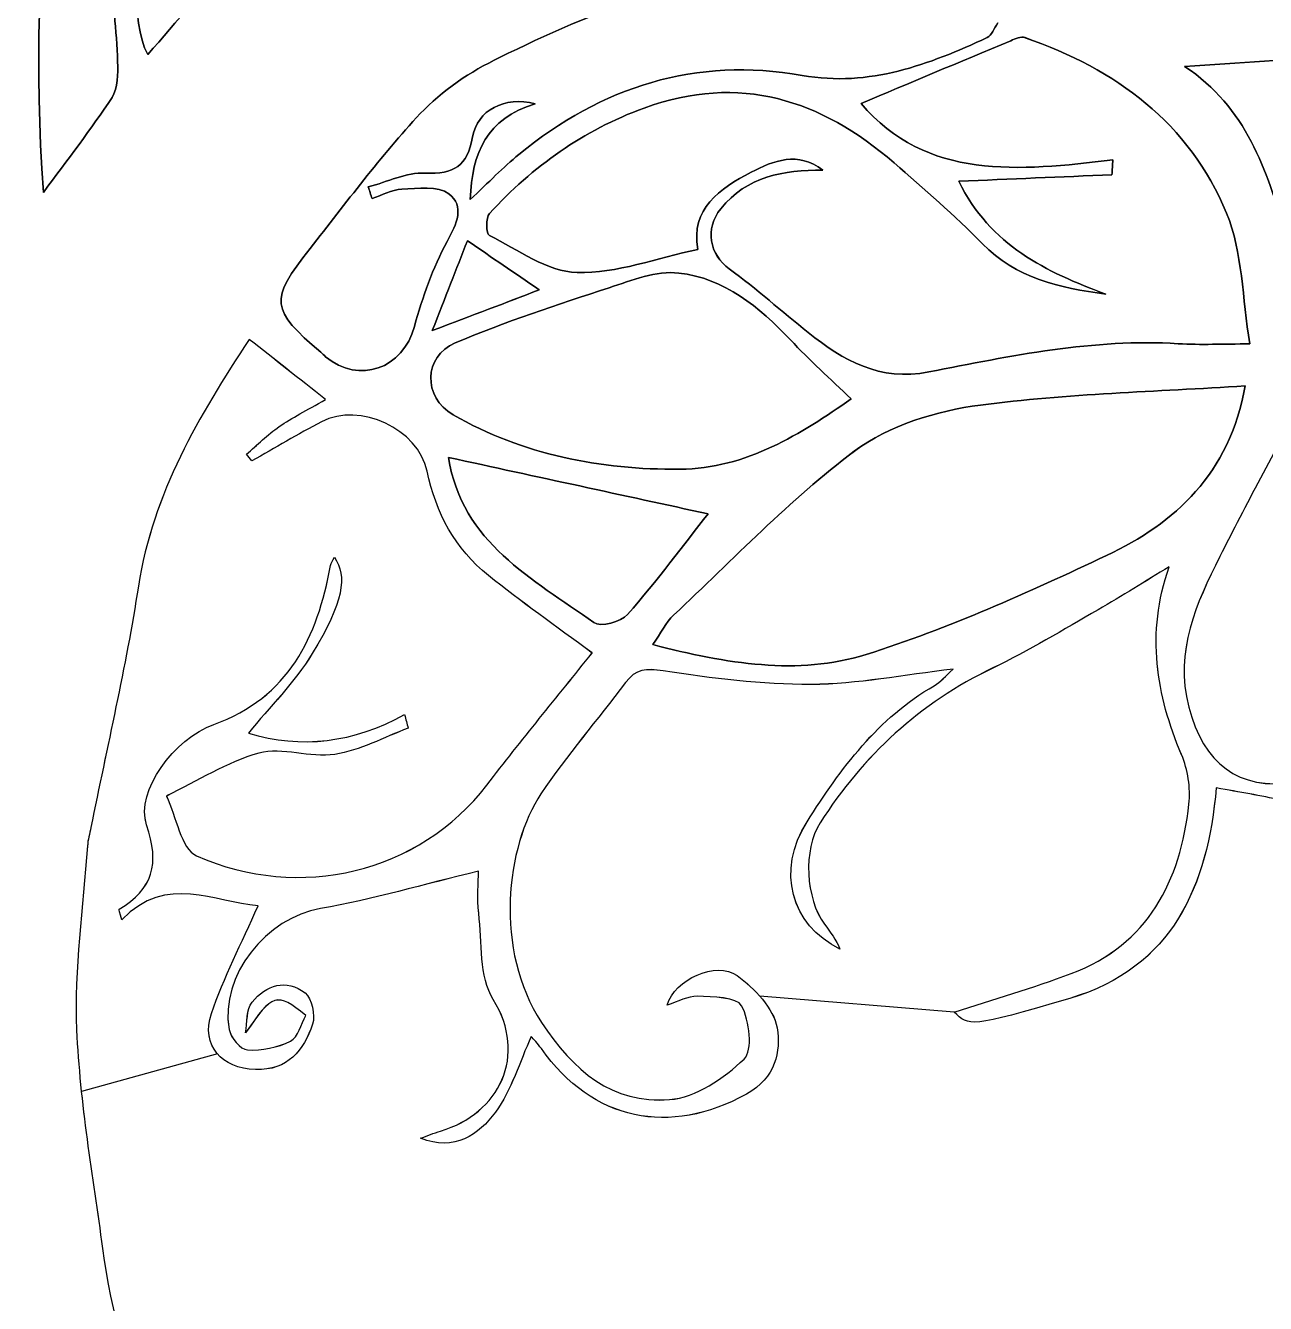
# Model space of a CAD drawing. Extents: x 105 to 524, y 66 to 486.
# Drawn here: x 313.3 to 390.4, y 145.6 to 225.1 of the extents above; entities that cross this region are included whole.
import ezdxf

# ---------------------------------------------------------------- set-up
doc = ezdxf.new("R2010")
doc.units = 0
doc.layers.add('tree', color=7, linetype='CONTINUOUS')

msp = doc.modelspace()

# ---------------------------------------------------------------- linework, layer by layer
at = {"layer": 'tree', "color": 7}
for p, q in [((385.354759, 222.527939), (385.354654, 222.527943)), ((385.354689, 222.527922), (385.354724, 222.527915)), ((314.393217, 214.687513), (314.393217, 214.687513)), ((314.393217, 214.68746), (314.393217, 214.68746)), ((340.932865, 214.247529), (340.932865, 214.247529)), ((340.932918, 214.247529), (340.932918, 214.247529)), ((340.761348, 211.690014), (340.761348, 211.690013)), ((340.761429, 211.690119), (340.761429, 211.690119)), ((380.454182, 208.368279), (380.454182, 208.368272)), ((380.454323, 208.368339), (380.454323, 208.368346)), ((389.123837, 202.6643), (389.123837, 202.6643)), ((389.123943, 202.6643), (389.123943, 202.6643)), ((364.624056, 201.85145), (364.624056, 201.85145)), ((364.624056, 201.851345), (364.624056, 201.851345)), ((339.584347, 198.213461), (339.584347, 198.213461)), ((339.5844, 198.213437), (339.5844, 198.213437)), ((371.022704, 163.725091), (358.934879, 164.724133)), ((325.218111, 161.126004), (316.754221, 158.789123))]:
    msp.add_line(p, q, dxfattribs=at)
for points in [[(524.443995, 275.896663), (524.443995, 160.054933), (430.535721, 66.146656), (314.693991, 66.146652)], [(320.872781, 249.765594), (315.320091, 241.972691), (313.286098, 230.658042), (314.393217, 214.687513)], [(320.872781, 249.765594), (315.320091, 241.972691), (313.286098, 230.658042), (314.393217, 214.687513)], [(314.393217, 214.68746), (313.286098, 230.658254), (315.320091, 241.972638), (320.873049, 249.765541)], [(314.393217, 214.68746), (313.286098, 230.658254), (315.320091, 241.972638), (320.873049, 249.765541)], [(326.850326, 243.040344), (322.182582, 239.646753), (318.643854, 227.625141), (320.885065, 223.262137)], [(326.850326, 243.040344), (322.182582, 239.646753), (318.643854, 227.625141), (320.885065, 223.262137)], [(320.88504, 223.262246), (318.644097, 227.624979), (322.182553, 239.646594), (326.850297, 243.040454)], [(320.88504, 223.262246), (318.644097, 227.624979), (322.182553, 239.646594), (326.850297, 243.040454)], [(326.318368, 229.482364), (324.465156, 227.458115), (322.70167, 225.351372), (320.88504, 223.262246)], [(326.318368, 229.482364), (324.465156, 227.458115), (322.70167, 225.351372), (320.88504, 223.262246)], [(320.885065, 223.262137), (322.701694, 225.35153), (324.464916, 227.458277), (326.318393, 229.482527)], [(320.885065, 223.262137), (322.701694, 225.35153), (324.464916, 227.458277), (326.318393, 229.482527)], [(319.011826, 222.823758), (318.961357, 224.759368), (318.638248, 226.700052), (318.72984, 228.624183)], [(319.011826, 222.823758), (318.961357, 224.759368), (318.638248, 226.700052), (318.72984, 228.624183)], [(318.72984, 228.62413), (318.638248, 226.699999), (318.961357, 224.759315), (319.011826, 222.823701)], [(318.72984, 228.62413), (318.638248, 226.699999), (318.961357, 224.759315), (319.011826, 222.823701)], [(351.790709, 226.672285), (348.664816, 225.942091), (345.670837, 224.488114), (342.754567, 223.079525)], [(351.790709, 226.672285), (348.664816, 225.942091), (345.670837, 224.488114), (342.754567, 223.079525)], [(342.75462, 223.079525), (345.670893, 224.488114), (348.664869, 225.942091), (351.790762, 226.672017)], [(342.75462, 223.079525), (345.670893, 224.488114), (348.664869, 225.942091), (351.790762, 226.672017)], [(373.730767, 225.230856), (373.502978, 224.896863), (373.367053, 224.452071), (373.085889, 224.322855)], [(373.730767, 225.230856), (373.502978, 224.896863), (373.367053, 224.452071), (373.085889, 224.322855)], [(373.086101, 224.322855), (373.367018, 224.452071), (373.502943, 224.896863), (373.730979, 225.230856)], [(373.086101, 224.322855), (373.367018, 224.452071), (373.502943, 224.896863), (373.730979, 225.230856)], [(373.085889, 224.322855), (369.43979, 222.646215), (365.781978, 221.226144), (361.580465, 221.96915)], [(373.085889, 224.322855), (369.43979, 222.646215), (365.781978, 221.226144), (361.580465, 221.96915)], [(361.580677, 221.96915), (365.781907, 221.226144), (369.440001, 222.646215), (373.086101, 224.322855)], [(361.580677, 221.96915), (365.781907, 221.226144), (369.440001, 222.646215), (373.086101, 224.322855)], [(365.234608, 220.220886), (368.187993, 221.46315), (371.362217, 222.802859), (374.54205, 224.128418)], [(365.234608, 220.220886), (368.187993, 221.46315), (371.362217, 222.802859), (374.54205, 224.128418)], [(374.542226, 224.128485), (371.362111, 222.802923), (368.188169, 221.463214), (365.234784, 220.220953)], [(374.542332, 224.128482), (371.362217, 222.802919), (368.188275, 221.46321), (365.23489, 220.220949)], [(374.54205, 224.128418), (374.821626, 224.245089), (375.185587, 224.40234), (375.432884, 224.316639)], [(374.54205, 224.128418), (374.821626, 224.245089), (375.185587, 224.40234), (375.432884, 224.316639)], [(375.433061, 224.316706), (375.185764, 224.402138), (374.821803, 224.244888), (374.542226, 224.128485)], [(375.433167, 224.316703), (375.185869, 224.402135), (374.821909, 224.244884), (374.542332, 224.128482)], [(375.432884, 224.316639), (381.074754, 222.366078), (385.647953, 219.007725), (387.960764, 213.408338)], [(375.432884, 224.316639), (381.074754, 222.366078), (385.647953, 219.007725), (387.960764, 213.408338)], [(387.960905, 213.408137), (385.648129, 219.007792), (381.074648, 222.365877), (375.433061, 224.316706)], [(387.961011, 213.408133), (385.648235, 219.007789), (381.074754, 222.365873), (375.433167, 224.316703)], [(385.354724, 222.527915), (392.066886, 222.983651), (398.337617, 223.409217), (404.9141, 223.855876)], [(385.354724, 222.527915), (392.066886, 222.983651), (398.337617, 223.409217), (404.9141, 223.855876)], [(404.914453, 223.855901), (398.337687, 223.409242), (392.067203, 222.983675), (385.354759, 222.527939)], [(404.914453, 223.855901), (398.337687, 223.409242), (392.067203, 222.983675), (385.354759, 222.527939)], [(318.661214, 220.601942), (319.037194, 221.178353), (319.03132, 222.077545), (319.011826, 222.823758)], [(318.661214, 220.601942), (319.037194, 221.178353), (319.03132, 222.077545), (319.011826, 222.823758)], [(319.011826, 222.823701), (319.031334, 222.077492), (319.03719, 221.178568), (318.661214, 220.601889)], [(319.011826, 222.823701), (319.031334, 222.077492), (319.03719, 221.178568), (318.661214, 220.601889)], [(342.754567, 223.079525), (340.959034, 222.212369), (339.176586, 221.036854), (337.826466, 219.590885)], [(342.754567, 223.079525), (340.959034, 222.212369), (339.176586, 221.036854), (337.826466, 219.590885)], [(337.826519, 219.590885), (339.176639, 221.036854), (340.959087, 222.212369), (342.75462, 223.079525)], [(337.826519, 219.590885), (339.176639, 221.036854), (340.959087, 222.212369), (342.75462, 223.079525)], [(343.961558, 217.057238), (349.106758, 221.280073), (354.969198, 223.138527), (361.580677, 221.96915)], [(343.961558, 217.057238), (349.106758, 221.280073), (354.969198, 223.138527), (361.580677, 221.96915)], [(361.580465, 221.96915), (354.968986, 223.138527), (349.106811, 221.280073), (343.961611, 217.057238)], [(361.580465, 221.96915), (354.968986, 223.138527), (349.106811, 221.280073), (343.961611, 217.057238)], [(385.354654, 222.527943), (389.194604, 219.998032), (390.449682, 216.097175), (391.635544, 212.096198)], [(385.354654, 222.527943), (389.194604, 219.998032), (390.449682, 216.097175), (391.635544, 212.096198)], [(391.63558, 212.096181), (390.449435, 216.097153), (389.19464, 219.998011), (385.354689, 222.527922)], [(391.63558, 212.096181), (390.449435, 216.097153), (389.19464, 219.998011), (385.354689, 222.527922)], [(351.752366, 219.940029), (357.704002, 222.106046), (362.734895, 220.469986), (367.285164, 216.535222)], [(351.752366, 219.940029), (357.704002, 222.106046), (362.734895, 220.469986), (367.285164, 216.535222)], [(367.285058, 216.535289), (362.735072, 220.470053), (357.704178, 222.105844), (351.752524, 219.939828)], [(367.285164, 216.535286), (362.735178, 220.470049), (357.704284, 222.105841), (351.75263, 219.939824)], [(314.393217, 214.687513), (315.912369, 216.763558), (317.372778, 218.626549), (318.661214, 220.601942)], [(314.393217, 214.687513), (315.912369, 216.763558), (317.372778, 218.626549), (318.661214, 220.601942)], [(318.661214, 220.601889), (317.372778, 218.626496), (315.912369, 216.763505), (314.393217, 214.68746)], [(318.661214, 220.601889), (317.372778, 218.626496), (315.912369, 216.763505), (314.393217, 214.68746)], [(344.96774, 220.206277), (341.955603, 219.259563), (341.047955, 217.190461), (340.932865, 214.247529)], [(344.96774, 220.206277), (341.955603, 219.259563), (341.047955, 217.190461), (340.932865, 214.247529)], [(340.932918, 214.247529), (341.048008, 217.190461), (341.955656, 219.259563), (344.967793, 220.206277)], [(340.932918, 214.247529), (341.048008, 217.190461), (341.955656, 219.259563), (344.967793, 220.206277)], [(341.082404, 218.153192), (341.369198, 219.788983), (343.064592, 220.709536), (344.96774, 220.206277)], [(341.082404, 218.153192), (341.369198, 219.788983), (343.064592, 220.709536), (344.96774, 220.206277)], [(344.967793, 220.206277), (343.06438, 220.709536), (341.369251, 219.788983), (341.082457, 218.153192)], [(344.967793, 220.206277), (343.06438, 220.709536), (341.369251, 219.788983), (341.082457, 218.153192)], [(380.891027, 216.714896), (375.075838, 216.027684), (369.283086, 215.427779), (365.234608, 220.220886)], [(380.891027, 216.714896), (375.075838, 216.027684), (369.283086, 215.427779), (365.234608, 220.220886)], [(365.234784, 220.220953), (369.283262, 215.427846), (375.076014, 216.027751), (380.891203, 216.714694)], [(365.23489, 220.220949), (369.283368, 215.427842), (375.07612, 216.027748), (380.891309, 216.714691)], [(337.826466, 219.590885), (335.368424, 216.958189), (333.2148, 214.038219), (330.97439, 211.206352)], [(337.826466, 219.590885), (335.368424, 216.958189), (333.2148, 214.038219), (330.97439, 211.206352)], [(330.974442, 211.206352), (333.214853, 214.038219), (335.368477, 216.958189), (337.826519, 219.590885)], [(330.974442, 211.206352), (333.214853, 214.038219), (335.368477, 216.958189), (337.826519, 219.590885)], [(351.752524, 219.939828), (347.958512, 218.559271), (344.828082, 216.304887), (342.131311, 213.389189)], [(351.75263, 219.939824), (347.958618, 218.559267), (344.828188, 216.304883), (342.131417, 213.389185)], [(342.131421, 213.389122), (344.828188, 216.30482), (347.958354, 218.559204), (351.752366, 219.940029)], [(342.131421, 213.389122), (344.828188, 216.30482), (347.958354, 218.559204), (351.752366, 219.940029)], [(338.130349, 215.896137), (339.931756, 215.804831), (340.766238, 216.351072), (341.082404, 218.153192)], [(338.130349, 215.896137), (339.931756, 215.804831), (340.766238, 216.351072), (341.082404, 218.153192)], [(341.082457, 218.153192), (340.766291, 216.351072), (339.931809, 215.804831), (338.130402, 215.896137)], [(341.082457, 218.153192), (340.766291, 216.351072), (339.931809, 215.804831), (338.130402, 215.896137)], [(340.932865, 214.247529), (342.095794, 215.332539), (342.981276, 216.252556), (343.961558, 217.057238)], [(340.932865, 214.247529), (342.095794, 215.332539), (342.981276, 216.252556), (343.961558, 217.057238)], [(343.961611, 217.057238), (342.981333, 216.252556), (342.09585, 215.332539), (340.932918, 214.247529)], [(343.961611, 217.057238), (342.981333, 216.252556), (342.09585, 215.332539), (340.932918, 214.247529)], [(358.403525, 215.949802), (359.779288, 216.66798), (361.327524, 217.278031), (362.856851, 216.075281)], [(358.403631, 215.949798), (359.779394, 216.667976), (361.327629, 217.278028), (362.856956, 216.075278)], [(362.856674, 216.075482), (361.327382, 217.277964), (359.779394, 216.667913), (358.403631, 215.950003)], [(362.856674, 216.075482), (361.327382, 217.277964), (359.779394, 216.667913), (358.403631, 215.950003)], [(372.778479, 211.504569), (371.042741, 213.275453), (369.163106, 214.911245), (367.285058, 216.535289)], [(372.778584, 211.504565), (371.042847, 213.27545), (369.163212, 214.911241), (367.285164, 216.535286)], [(367.285164, 216.535222), (369.16293, 214.911446), (371.042565, 213.275386), (372.778549, 211.504502)], [(367.285164, 216.535222), (369.16293, 214.911446), (371.042565, 213.275386), (372.778549, 211.504502)], [(380.836029, 215.792209), (380.854373, 216.099771), (380.872894, 216.407333), (380.891027, 216.714896)], [(380.836029, 215.792209), (380.854373, 216.099771), (380.872894, 216.407333), (380.891027, 216.714896)], [(380.891203, 216.714694), (380.872859, 216.407132), (380.854373, 216.099838), (380.836205, 215.792276)], [(380.891309, 216.714691), (380.872965, 216.407129), (380.854479, 216.099834), (380.836311, 215.792272)], [(334.5991, 215.038862), (335.777519, 215.347758), (336.970892, 215.954875), (338.130349, 215.896137)], [(334.5991, 215.038862), (335.777519, 215.347758), (336.970892, 215.954875), (338.130349, 215.896137)], [(338.130402, 215.896137), (336.970945, 215.954875), (335.777304, 215.347758), (334.599153, 215.038862)], [(338.130402, 215.896137), (336.970945, 215.954875), (335.777304, 215.347758), (334.599153, 215.038862)], [(355.089919, 211.154557), (354.621536, 213.674858), (356.453899, 214.932602), (358.403525, 215.949802)], [(358.403631, 215.950003), (356.453757, 214.932539), (354.621641, 213.674791), (355.089742, 211.15449)], [(358.403631, 215.950003), (356.453757, 214.932539), (354.621641, 213.674791), (355.089742, 211.15449)], [(355.090024, 211.154553), (354.621641, 213.674854), (356.454004, 214.932599), (358.403631, 215.949798)], [(356.515176, 213.675059), (358.148079, 215.708385), (360.4133, 216.080823), (362.856674, 216.075482)], [(356.515176, 213.675059), (358.148079, 215.708385), (360.4133, 216.080823), (362.856674, 216.075482)], [(362.856851, 216.075281), (360.413476, 216.08089), (358.147973, 215.708184), (356.515317, 213.675122)], [(362.856956, 216.075278), (360.413582, 216.080887), (358.148079, 215.708181), (356.515423, 213.675119)], [(371.309865, 215.389869), (374.509736, 215.524962), (377.673023, 215.658718), (380.836029, 215.792209)], [(371.309865, 215.389869), (374.509736, 215.524962), (377.673023, 215.658718), (380.836029, 215.792209)], [(380.454182, 208.368272), (376.745888, 209.746162), (373.26697, 211.394767), (371.309865, 215.389869)], [(380.454182, 208.368272), (376.745888, 209.746162), (373.26697, 211.394767), (371.309865, 215.389869)], [(380.836205, 215.792276), (377.672918, 215.658517), (374.509912, 215.525025), (371.310041, 215.389668)], [(371.310041, 215.389668), (373.267146, 211.394566), (376.745782, 209.746226), (380.454323, 208.368339)], [(380.836311, 215.792272), (377.673023, 215.658513), (374.510018, 215.525022), (371.310147, 215.389665)], [(371.310147, 215.389665), (373.267252, 211.394562), (376.745888, 209.746222), (380.454429, 208.368336)], [(334.827947, 214.305734), (334.751842, 214.550286), (334.675473, 214.794574), (334.5991, 215.038862)], [(334.827947, 214.305734), (334.751842, 214.550286), (334.675473, 214.794574), (334.5991, 215.038862)], [(334.599153, 215.038862), (334.675526, 214.794574), (334.751631, 214.550286), (334.828, 214.305734)], [(334.599153, 215.038862), (334.675526, 214.794574), (334.751631, 214.550286), (334.828, 214.305734)], [(336.679826, 214.897896), (336.054965, 214.870415), (335.444793, 214.514511), (334.827947, 214.305734)], [(336.679826, 214.897896), (336.054965, 214.870415), (335.444793, 214.514511), (334.827947, 214.305734)], [(334.828, 214.305734), (335.44485, 214.514511), (336.055021, 214.870397), (336.679611, 214.897896)], [(334.828, 214.305734), (335.44485, 214.514511), (336.055021, 214.870397), (336.679611, 214.897896)], [(336.679611, 214.897896), (337.671907, 214.941415), (338.933906, 215.110945), (339.610301, 214.601548)], [(336.679611, 214.897896), (337.671907, 214.941415), (338.933906, 215.110945), (339.610301, 214.601548)], [(339.610248, 214.601548), (338.933853, 215.110945), (337.671854, 214.941415), (336.679826, 214.897896)], [(339.610248, 214.601548), (338.933853, 215.110945), (337.671854, 214.941415), (336.679826, 214.897896)], [(339.49676, 211.64073), (340.097318, 212.746565), (340.611622, 213.847327), (339.610248, 214.601548)], [(339.49676, 211.64073), (340.097318, 212.746565), (340.611622, 213.847327), (339.610248, 214.601548)], [(339.610301, 214.601548), (340.611679, 213.847327), (340.097371, 212.746565), (339.496813, 211.64073)], [(339.610301, 214.601548), (340.611679, 213.847327), (340.097371, 212.746565), (339.496813, 211.64073)], [(342.131311, 213.389189), (341.888579, 213.126743), (341.929702, 212.109279), (342.123021, 212.0129)], [(342.12313, 212.012833), (341.929533, 212.109216), (341.888674, 213.12668), (342.131421, 213.389122)], [(342.12313, 212.012833), (341.929533, 212.109216), (341.888674, 213.12668), (342.131421, 213.389122)], [(342.131417, 213.389185), (341.888685, 213.12674), (341.929808, 212.109276), (342.123127, 212.012897)], [(356.515317, 213.675122), (355.500869, 212.412037), (355.812513, 210.846462), (357.045401, 209.938193)], [(356.515423, 213.675119), (355.500975, 212.412033), (355.812619, 210.846458), (357.045507, 209.93819)], [(357.045225, 209.938394), (355.812337, 210.846395), (355.500975, 212.41197), (356.515176, 213.675059)], [(357.045225, 209.938394), (355.812337, 210.846395), (355.500975, 212.41197), (356.515176, 213.675059)], [(387.960764, 213.408338), (388.964523, 210.978277), (388.937817, 208.122651), (389.410187, 205.274231)], [(387.960764, 213.408338), (388.964523, 210.978277), (388.937817, 208.122651), (389.410187, 205.274231)], [(389.410116, 205.274298), (388.937994, 208.122718), (388.964699, 210.978076), (387.960905, 213.408137)], [(389.410222, 205.274295), (388.9381, 208.122714), (388.964805, 210.978073), (387.961011, 213.408133)], [(337.46784, 206.360649), (337.965591, 208.174784), (338.603534, 209.995594), (339.49676, 211.64073)], [(337.46784, 206.360649), (337.965591, 208.174784), (338.603534, 209.995594), (339.49676, 211.64073)], [(339.496813, 211.64073), (338.603586, 209.995594), (337.965644, 208.174784), (337.467892, 206.360649)], [(339.496813, 211.64073), (338.603586, 209.995594), (337.965644, 208.174784), (337.467892, 206.360649)], [(338.576483, 206.097833), (339.406689, 208.222465), (340.060121, 209.894837), (340.761348, 211.690014)], [(338.576483, 206.097833), (339.406689, 208.222465), (340.060121, 209.894837), (340.761348, 211.690014)], [(340.761429, 211.690119), (340.059934, 209.894943), (339.406502, 208.222307), (338.576564, 206.097674)], [(340.761429, 211.690119), (340.059934, 209.894943), (339.406502, 208.222307), (338.576564, 206.097674)], [(340.761348, 211.690013), (342.352066, 210.600999), (343.629823, 209.726103), (345.227751, 208.632016)], [(340.761348, 211.690013), (342.352066, 210.600999), (343.629823, 209.726103), (345.227751, 208.632016)], [(345.227829, 208.632122), (343.629901, 209.726209), (342.351882, 210.601105), (340.761429, 211.690119)], [(345.227829, 208.632122), (343.629901, 209.726209), (342.351882, 210.601105), (340.761429, 211.690119)], [(342.123021, 212.0129), (343.904669, 211.125456), (345.731444, 209.766524), (347.579315, 209.71286)], [(342.123127, 212.012897), (343.904775, 211.125453), (345.73155, 209.766521), (347.579421, 209.712856)], [(347.579156, 209.712796), (345.731553, 209.766726), (343.904778, 211.125389), (342.12313, 212.012833)], [(347.579156, 209.712796), (345.731553, 209.766726), (343.904778, 211.125389), (342.12313, 212.012833)], [(380.454323, 208.368346), (377.545282, 208.744788), (374.866676, 209.374063), (372.778479, 211.504569)], [(372.778549, 211.504502), (374.866782, 209.373996), (377.545106, 208.744721), (380.454182, 208.368279)], [(372.778549, 211.504502), (374.866782, 209.373996), (377.545106, 208.744721), (380.454182, 208.368279)], [(380.454429, 208.368343), (377.545388, 208.744785), (374.866782, 209.374059), (372.778584, 211.504565)], [(330.97439, 211.206352), (328.435169, 207.996709), (328.515814, 207.404543), (331.653723, 204.750755)], [(330.97439, 211.206352), (328.435169, 207.996709), (328.515814, 207.404543), (331.653723, 204.750755)], [(331.653776, 204.750755), (328.515867, 207.404543), (328.435222, 207.996709), (330.974442, 211.206352)], [(331.653776, 204.750755), (328.515867, 207.404543), (328.435222, 207.996709), (330.974442, 211.206352)], [(355.089742, 211.15449), (352.530756, 210.61359), (350.039869, 209.641242), (347.579156, 209.712796)], [(355.089742, 211.15449), (352.530756, 210.61359), (350.039869, 209.641242), (347.579156, 209.712796)], [(347.579315, 209.71286), (350.03976, 209.641045), (352.530914, 210.613389), (355.089919, 211.154557)], [(347.579421, 209.712856), (350.039866, 209.641041), (352.53102, 210.613385), (355.090024, 211.154553)], [(353.904797, 209.681357), (352.511166, 209.840209), (350.97866, 209.233096), (349.575935, 208.770418)], [(353.904797, 209.681357), (352.511166, 209.840209), (350.97866, 209.233096), (349.575935, 208.770418)], [(349.575935, 208.770527), (350.97866, 209.233202), (352.511166, 209.84005), (353.904797, 209.681463)], [(349.575935, 208.770527), (350.97866, 209.233202), (352.511166, 209.84005), (353.904797, 209.681463)], [(361.950635, 205.981469), (360.307043, 207.290211), (358.734995, 208.693463), (357.045225, 209.938394)], [(361.950635, 205.981469), (360.307043, 207.290211), (358.734995, 208.693463), (357.045225, 209.938394)], [(357.045401, 209.938193), (358.735171, 208.69353), (360.306938, 207.29001), (361.950811, 205.981536)], [(357.045507, 209.93819), (358.735277, 208.693526), (360.307043, 207.290007), (361.950917, 205.981533)], [(353.904797, 209.681463), (356.743635, 209.358417), (358.908738, 207.571513), (360.844218, 205.524305)], [(353.904797, 209.681463), (356.743635, 209.358417), (358.908738, 207.571513), (360.844218, 205.524305)], [(360.844218, 205.524199), (358.908738, 207.571675), (356.743635, 209.358311), (353.904797, 209.681357)], [(360.844218, 205.524199), (358.908738, 207.571675), (356.743635, 209.358311), (353.904797, 209.681357)], [(345.227751, 208.632016), (343.113646, 207.826536), (341.137067, 207.07338), (338.576483, 206.097833)], [(345.227751, 208.632016), (343.113646, 207.826536), (341.137067, 207.07338), (338.576483, 206.097833)], [(338.576564, 206.097674), (341.137145, 207.073489), (343.113727, 207.826642), (345.227829, 208.632122)], [(338.576564, 206.097674), (341.137145, 207.073489), (343.113727, 207.826642), (345.227829, 208.632122)], [(339.994244, 205.333681), (343.113727, 206.656305), (346.353109, 207.707142), (349.575935, 208.770527)], [(339.994244, 205.333681), (343.113727, 206.656305), (346.353109, 207.707142), (349.575935, 208.770527)], [(349.575935, 208.770418), (346.353109, 207.707301), (343.113727, 206.656464), (339.994244, 205.333575)], [(349.575935, 208.770418), (346.353109, 207.707301), (343.113727, 206.656464), (339.994244, 205.333575)], [(337.467892, 206.360649), (336.746903, 203.731689), (334.030641, 202.73772), (331.944842, 204.480037)], [(337.467892, 206.360649), (336.746903, 203.731689), (334.030641, 202.73772), (331.944842, 204.480037)], [(331.945054, 204.480037), (334.030853, 202.73772), (336.74685, 203.731689), (337.46784, 206.360649)], [(331.945054, 204.480037), (334.030853, 202.73772), (336.74685, 203.731689), (337.46784, 206.360649)], [(369.444129, 203.530052), (366.393801, 202.936288), (364.138175, 204.239954), (361.950635, 205.981469)], [(369.444129, 203.530052), (366.393801, 202.936288), (364.138175, 204.239954), (361.950635, 205.981469)], [(361.950811, 205.981536), (364.138069, 204.240021), (366.393977, 202.936355), (369.44427, 203.530119)], [(361.950917, 205.981533), (364.138175, 204.240017), (366.394083, 202.936352), (369.444376, 203.530115)], [(327.197706, 205.554206), (324.056061, 200.808886), (321.20895, 196.005101), (320.304241, 190.211082)], [(327.197709, 205.553994), (324.056061, 200.808943), (321.208951, 196.00489), (320.304242, 190.211139)], [(327.197736, 205.552766), (324.056088, 200.807448), (321.208978, 196.003662), (320.304269, 190.209644)], [(331.945562, 201.817009), (330.256843, 203.146304), (328.791097, 204.299929), (327.197706, 205.554206)], [(331.945563, 201.816796), (330.256844, 203.146093), (328.791097, 204.299718), (327.197709, 205.553994)], [(331.945589, 201.815568), (330.25687, 203.144865), (328.791124, 204.29849), (327.197736, 205.552766)], [(339.869537, 200.868961), (337.975469, 201.954772), (338.027543, 204.499633), (339.994244, 205.333681)], [(339.869537, 200.868961), (337.975469, 201.954772), (338.027543, 204.499633), (339.994244, 205.333681)], [(339.994244, 205.333575), (338.027543, 204.499528), (337.975469, 201.954666), (339.869537, 200.86912)], [(339.994244, 205.333575), (338.027543, 204.499528), (337.975469, 201.954666), (339.869537, 200.86912)], [(360.844218, 205.524305), (362.030116, 204.269495), (363.31906, 203.112402), (364.624056, 201.85145)], [(360.844218, 205.524305), (362.030116, 204.269495), (363.31906, 203.112402), (364.624056, 201.85145)], [(364.624056, 201.851345), (363.31906, 203.112561), (362.030116, 204.269654), (360.844218, 205.524199)], [(364.624056, 201.851345), (363.31906, 203.112561), (362.030116, 204.269654), (360.844218, 205.524199)], [(384.960636, 205.287319), (379.681916, 205.616775), (374.559936, 204.525891), (369.444129, 203.530052)], [(384.960636, 205.287319), (379.681916, 205.616775), (374.559936, 204.525891), (369.444129, 203.530052)], [(369.44427, 203.530119), (374.560112, 204.525958), (379.681811, 205.616842), (384.960813, 205.287386)], [(369.444376, 203.530115), (374.560218, 204.525954), (379.681916, 205.616838), (384.960918, 205.287383)], [(389.410187, 205.274231), (387.751673, 205.274231), (386.351074, 205.200546), (384.960636, 205.287319)], [(389.410187, 205.274231), (387.751673, 205.274231), (386.351074, 205.200546), (384.960636, 205.287319)], [(384.960813, 205.287386), (386.351251, 205.200617), (387.751567, 205.274298), (389.410116, 205.274298)], [(384.960918, 205.287383), (386.351357, 205.200613), (387.751673, 205.274295), (389.410222, 205.274295)], [(331.653723, 204.750755), (331.75466, 204.665054), (331.843316, 204.564936), (331.945054, 204.480037)], [(331.653723, 204.750755), (331.75466, 204.665054), (331.843316, 204.564936), (331.945054, 204.480037)], [(331.944842, 204.480037), (331.843369, 204.564668), (331.754713, 204.665054), (331.653776, 204.750755)], [(331.944842, 204.480037), (331.843369, 204.564668), (331.754713, 204.665054), (331.653776, 204.750755)], [(389.123837, 202.6643), (383.558344, 202.296399), (378.066794, 202.182935), (372.653772, 201.471163)], [(389.123837, 202.6643), (383.558344, 202.296399), (378.066794, 202.182935), (372.653772, 201.471163)], [(372.653842, 201.471163), (378.066617, 202.182935), (383.558133, 202.296399), (389.123943, 202.6643)], [(372.653842, 201.471163), (378.066617, 202.182935), (383.558133, 202.296399), (389.123943, 202.6643)], [(380.504559, 192.117222), (384.766926, 194.129455), (388.123818, 197.181047), (389.123837, 202.6643)], [(380.504559, 192.117222), (384.766926, 194.129455), (388.123818, 197.181047), (389.123837, 202.6643)], [(389.123943, 202.6643), (388.123889, 197.181047), (384.766996, 194.129455), (380.504629, 192.117222)], [(389.123943, 202.6643), (388.123889, 197.181047), (384.766996, 194.129455), (380.504629, 192.117222)], [(364.624056, 201.85145), (361.517671, 199.70012), (358.11647, 197.510608), (353.969955, 197.480439)], [(364.624056, 201.85145), (361.517671, 199.70012), (358.11647, 197.510608), (353.969955, 197.480439)], [(353.969955, 197.480333), (358.11647, 197.510777), (361.517671, 199.700279), (364.624056, 201.851345)], [(353.969955, 197.480333), (358.11647, 197.510777), (361.517671, 199.700279), (364.624056, 201.851345)], [(392.78725, 202.019968), (390.92042, 198.483807), (389.167346, 195.299794), (387.545118, 192.05037)], [(392.787258, 202.020181), (390.920429, 198.484017), (389.167335, 195.300004), (387.545121, 192.050582)], [(392.787277, 202.01874), (390.920447, 198.482579), (389.167372, 195.298565), (387.545145, 192.049142)], [(329.060799, 200.136898), (329.856825, 200.690349), (330.737235, 201.122322), (331.945562, 201.817009)], [(329.060801, 200.136952), (329.856827, 200.690137), (330.737237, 201.122379), (331.945563, 201.816796)], [(329.060828, 200.135457), (329.856854, 200.688909), (330.737263, 201.120884), (331.945589, 201.815568)], [(338.253158, 197.368305), (337.703336, 199.980712), (334.069277, 201.675242), (331.691079, 200.431912)], [(338.253158, 197.368094), (337.703337, 199.980502), (334.069279, 201.675029), (331.69108, 200.431699)], [(338.253185, 197.366866), (337.703363, 199.979274), (334.069306, 201.673801), (331.691107, 200.430471)], [(372.653772, 201.471163), (369.938829, 201.113944), (366.961138, 200.208078), (364.818189, 198.597647)], [(372.653772, 201.471163), (369.938829, 201.113944), (366.961138, 200.208078), (364.818189, 198.597647)], [(364.818295, 198.597647), (366.961208, 200.208078), (369.9389, 201.113944), (372.653842, 201.471163)], [(364.818295, 198.597647), (366.961208, 200.208078), (369.9389, 201.113944), (372.653842, 201.471163)], [(331.691079, 200.431912), (330.224532, 199.665142), (328.803646, 198.81027), (327.362199, 197.994909)], [(331.69108, 200.431699), (330.224532, 199.66493), (328.803648, 198.810058), (327.362202, 197.994965)], [(331.691107, 200.430471), (330.224559, 199.663702), (328.803675, 198.80883), (327.362228, 197.99347)], [(339.869537, 200.86912), (344.216574, 198.377655), (349.029584, 197.444289), (353.969955, 197.480333)], [(339.869537, 200.86912), (344.216574, 198.377655), (349.029584, 197.444289), (353.969955, 197.480333)], [(353.969955, 197.480439), (349.029584, 197.444131), (344.216574, 198.377496), (339.869537, 200.868961)], [(353.969955, 197.480439), (349.029584, 197.444131), (344.216574, 198.377496), (339.869537, 200.868961)], [(327.018262, 198.413268), (327.695458, 198.99315), (328.332599, 199.6307), (329.060799, 200.136898)], [(327.018263, 198.413324), (327.695726, 198.99294), (328.332601, 199.63049), (329.060801, 200.136952)], [(327.018289, 198.411829), (327.695486, 198.991711), (328.332628, 199.629262), (329.060828, 200.135457)], [(327.362199, 197.994909), (327.247642, 198.134542), (327.133084, 198.273906), (327.018262, 198.413268)], [(327.362202, 197.994965), (327.247644, 198.134329), (327.133087, 198.273693), (327.018263, 198.413324)], [(327.362228, 197.99347), (327.247671, 198.133101), (327.133114, 198.272465), (327.018289, 198.411829)], [(339.584347, 198.213461), (340.407611, 192.90962), (344.816599, 190.65924), (348.626098, 187.943511)], [(355.725977, 194.70667), (350.478774, 195.846679), (345.087903, 197.017922), (339.584347, 198.213461)], [(339.584347, 198.213461), (340.407611, 192.90962), (344.816599, 190.65924), (348.626098, 187.943511)], [(355.725977, 194.70667), (350.478774, 195.846679), (345.087903, 197.017922), (339.584347, 198.213461)], [(339.5844, 198.213437), (345.08796, 197.017894), (350.478827, 195.846651), (355.726047, 194.706642)], [(348.626151, 187.943483), (344.816384, 190.659212), (340.407664, 192.909596), (339.5844, 198.213437)], [(339.5844, 198.213437), (345.08796, 197.017894), (350.478827, 195.846651), (355.726047, 194.706642)], [(348.626151, 187.943483), (344.816384, 190.659212), (340.407664, 192.909596), (339.5844, 198.213437)], [(364.818189, 198.597647), (360.797228, 195.575957), (357.284655, 191.874271), (353.592906, 188.420872)], [(364.818189, 198.597647), (360.797228, 195.575957), (357.284655, 191.874271), (353.592906, 188.420872)], [(353.593012, 188.420872), (357.284726, 191.874271), (360.797299, 195.575957), (364.818295, 198.597647)], [(353.593012, 188.420872), (357.284726, 191.874271), (360.797299, 195.575957), (364.818295, 198.597647)], [(342.071734, 190.865721), (339.992346, 192.527943), (338.801643, 194.762572), (338.253158, 197.368305)], [(342.071736, 190.865509), (339.992347, 192.527998), (338.801645, 194.762361), (338.253158, 197.368094)], [(342.071762, 190.864281), (339.992373, 192.526503), (338.801672, 194.761133), (338.253185, 197.366866)], [(355.726047, 194.706642), (354.235985, 192.81188), (352.561155, 190.551887), (350.717023, 188.439802)], [(355.726047, 194.706642), (354.235985, 192.81188), (352.561155, 190.551887), (350.717023, 188.439802)], [(350.717235, 188.439827), (352.561102, 190.551915), (354.235949, 192.811904), (355.725977, 194.70667)], [(350.717235, 188.439827), (352.561102, 190.551915), (354.235949, 192.811904), (355.725977, 194.70667)], [(332.488173, 192.014539), (333.30049, 190.821934), (333.069237, 189.233933), (331.113751, 186.01708)], [(332.488442, 192.014594), (333.30049, 190.821724), (333.069239, 189.233989), (331.113754, 186.017137)], [(332.488201, 192.013099), (333.300517, 190.820496), (333.069266, 189.232494), (331.11378, 186.015642)], [(332.247311, 191.501402), (332.278002, 191.6704), (332.396313, 191.823647), (332.488173, 192.014539)], [(332.247337, 191.499962), (332.278046, 191.668961), (332.396342, 191.822208), (332.488201, 192.013099)], [(332.247577, 191.50119), (332.278019, 191.670189), (332.396315, 191.823436), (332.488442, 192.014594)], [(365.545864, 185.960643), (370.673171, 187.574008), (375.630122, 189.816116), (380.504559, 192.117222)], [(365.545864, 185.960643), (370.673171, 187.574008), (375.630122, 189.816116), (380.504559, 192.117222)], [(380.504629, 192.117222), (375.630193, 189.816116), (370.673242, 187.573744), (365.545934, 185.960643)], [(380.504629, 192.117222), (375.630193, 189.816116), (370.673242, 187.573744), (365.545934, 185.960643)], [(387.545121, 192.050582), (386.083634, 189.123137), (384.706283, 186.212244), (385.616344, 182.690766)], [(387.545118, 192.05037), (386.083911, 189.123192), (384.706286, 186.2123), (385.616336, 182.690822)], [(387.545145, 192.049142), (386.083671, 189.121697), (384.706313, 186.210805), (385.616362, 182.689327)], [(324.988809, 181.607626), (329.646936, 183.290139), (331.439799, 187.020394), (332.247311, 191.501402)], [(324.988809, 181.607414), (329.646939, 183.289927), (331.439801, 187.020184), (332.247577, 191.50119)], [(324.988836, 181.606186), (329.646966, 183.288699), (331.439828, 187.018956), (332.247337, 191.499962)], [(348.511777, 186.054192), (346.221967, 187.756193), (344.096114, 189.247283), (342.071734, 190.865721)], [(348.51178, 186.05398), (346.221969, 187.755983), (344.096116, 189.247338), (342.071736, 190.865509)], [(348.511807, 186.052752), (346.221995, 187.754755), (344.096142, 189.245843), (342.071762, 190.864281)], [(384.395451, 191.415702), (382.924085, 190.522648), (381.469582, 189.599697), (379.976839, 188.743756)], [(384.395726, 191.415489), (382.924105, 190.522438), (381.469574, 189.599753), (379.976858, 188.743812)], [(384.395486, 191.414261), (382.924132, 190.52121), (381.469601, 189.598258), (379.976884, 188.742317)], [(385.164224, 179.732351), (383.587942, 183.471686), (382.94758, 187.212086), (384.395451, 191.415702)], [(385.164248, 179.732141), (383.58795, 183.471474), (382.947604, 187.211876), (384.395726, 191.415489)], [(385.164275, 179.730913), (383.587977, 183.470246), (382.947631, 187.210648), (384.395486, 191.414261)], [(320.304241, 190.211082), (319.51863, 185.179561), (318.350089, 180.207578), (317.351653, 175.209165)], [(320.304242, 190.211139), (319.51863, 185.179351), (318.350359, 180.207367), (317.351654, 175.208951)], [(320.304269, 190.209644), (319.518657, 185.178123), (318.350119, 180.206139), (317.351681, 175.207723)], [(348.626098, 187.943511), (349.027182, 187.657574), (350.31722, 187.981689), (350.717235, 188.439827)], [(348.626098, 187.943511), (349.027182, 187.657574), (350.31722, 187.981689), (350.717235, 188.439827)], [(350.717023, 188.439802), (350.317273, 187.981661), (349.027235, 187.657546), (348.626151, 187.943483)], [(350.717023, 188.439802), (350.317273, 187.981661), (349.027235, 187.657546), (348.626151, 187.943483)], [(352.291745, 186.5763), (352.788679, 187.294213), (353.097394, 187.957393), (353.593012, 188.420872)], [(352.291745, 186.5763), (352.788679, 187.294213), (353.097394, 187.957393), (353.593012, 188.420872)], [(353.592906, 188.420872), (353.097571, 187.957393), (352.78889, 187.294213), (352.291932, 186.5763)], [(353.592906, 188.420872), (353.097571, 187.957393), (352.78889, 187.294213), (352.291932, 186.5763)], [(379.976858, 188.743812), (377.812819, 187.502885), (375.675484, 186.197349), (373.429733, 185.121416)], [(379.976839, 188.743756), (377.812794, 187.503096), (375.67549, 186.197293), (373.429742, 185.121628)], [(379.976884, 188.742317), (377.812846, 187.501657), (375.675511, 186.195854), (373.42976, 185.120188)], [(331.113751, 186.01708), (330.018115, 184.214692), (328.462644, 182.691835), (327.139494, 181.073665)], [(331.113754, 186.017137), (330.018116, 184.214482), (328.462646, 182.691623), (327.139496, 181.073453)], [(331.11378, 186.015642), (330.018142, 184.213254), (328.462673, 182.690395), (327.139522, 181.072224)], [(341.973733, 177.845064), (344.110536, 180.629408), (346.344536, 183.339264), (348.511777, 186.054192)], [(341.973734, 177.844853), (344.110536, 180.629463), (346.344804, 183.339052), (348.51178, 186.05398)], [(341.973761, 177.843625), (344.110562, 180.627968), (346.344564, 183.337824), (348.511807, 186.052752)], [(365.545934, 185.960643), (361.319868, 184.63108), (356.858535, 185.399983), (352.291745, 186.5763)], [(365.545934, 185.960643), (361.319868, 184.63108), (356.858535, 185.399983), (352.291745, 186.5763)], [(352.291932, 186.5763), (356.858464, 185.399983), (361.319798, 184.63108), (365.545864, 185.960643)], [(352.291932, 186.5763), (356.858464, 185.399983), (361.319798, 184.63108), (365.545864, 185.960643)], [(352.927978, 184.944141), (351.864918, 185.106999), (351.224038, 185.059743), (350.589567, 184.216084)], [(352.927955, 184.944085), (351.864919, 185.106945), (351.224039, 185.059955), (350.589568, 184.216029)], [(352.928005, 184.942646), (351.864945, 185.105504), (351.224065, 185.058515), (350.589593, 184.214589)], [(362.133409, 184.09642), (359.063078, 184.079875), (355.971898, 184.477935), (352.927955, 184.944085)], [(362.13342, 184.09621), (359.06307, 184.079924), (355.971892, 184.477725), (352.927978, 184.944141)], [(362.133447, 184.094982), (359.063097, 184.078429), (355.971918, 184.476497), (352.928005, 184.942646)], [(370.955923, 185.050345), (367.865025, 184.692322), (365.000822, 184.111639), (362.133409, 184.09642)], [(370.956203, 185.050132), (367.865024, 184.692111), (365.000824, 184.111428), (362.13342, 184.09621)], [(370.955963, 185.048904), (367.865051, 184.690883), (365.000851, 184.110199), (362.133447, 184.094982)], [(373.429742, 185.121628), (368.893619, 182.948672), (365.377589, 179.691771), (362.689916, 175.493497)], [(373.42976, 185.120188), (368.893664, 182.947231), (365.377635, 179.690332), (362.689944, 175.492058)], [(373.429733, 185.121416), (368.893637, 182.948726), (365.377608, 179.691827), (362.690184, 175.493286)], [(369.791121, 184.021935), (370.179388, 184.244597), (370.478756, 184.62184), (370.955923, 185.050345)], [(369.791136, 184.021722), (370.179403, 184.244384), (370.478747, 184.621895), (370.956203, 185.050132)], [(369.791163, 184.020494), (370.179429, 184.243156), (370.478774, 184.6204), (370.955963, 185.048904)], [(350.589567, 184.216084), (348.849043, 181.900826), (346.940288, 179.701171), (345.335418, 177.297276)], [(350.589568, 184.216029), (348.848779, 181.901038), (346.94029, 179.701116), (345.335419, 177.297486)], [(350.589593, 184.214589), (348.848803, 181.899598), (346.940315, 179.699676), (345.335444, 177.296047)], [(361.880256, 175.556238), (363.972193, 178.862796), (366.282852, 182.009701), (369.791121, 184.021935)], [(361.880272, 175.556027), (363.972212, 178.862584), (366.282852, 182.009754), (369.791136, 184.021722)], [(361.880299, 175.554798), (363.972238, 178.861356), (366.282878, 182.008259), (369.791163, 184.020494)], [(327.139494, 181.073665), (330.42267, 180.073554), (333.69383, 180.478832), (336.854969, 182.221149)], [(327.139496, 181.073453), (330.422938, 180.073342), (333.69383, 180.478619), (336.854971, 182.220936)], [(327.139522, 181.072224), (330.422698, 180.072114), (333.693857, 180.477391), (336.854998, 182.219708)], [(336.854969, 182.221149), (336.930005, 181.939748), (337.005041, 181.65862), (337.080345, 181.377223)], [(336.854971, 182.220936), (336.930008, 181.939538), (337.005311, 181.658408), (337.080348, 181.377277)], [(336.854998, 182.219708), (336.930035, 181.93831), (337.005071, 181.657179), (337.080374, 181.375782)], [(385.616336, 182.690822), (386.51784, 179.203252), (388.689623, 177.483628), (392.207788, 178.014386)], [(385.616344, 182.690766), (386.517832, 179.203195), (388.689603, 177.483572), (392.207785, 178.01433)], [(385.616362, 182.689327), (386.517867, 179.201757), (388.68965, 177.482133), (392.207815, 178.012891)], [(320.813472, 175.366415), (320.097291, 177.471292), (322.527295, 180.71858), (324.988809, 181.607626)], [(320.813502, 175.364975), (320.097318, 177.469852), (322.527322, 180.71714), (324.988836, 181.606186)], [(320.813475, 175.36647), (320.097558, 177.471347), (322.527295, 180.718368), (324.988809, 181.607414)], [(337.080348, 181.377277), (335.560394, 180.810743), (334.079693, 179.997253), (332.509537, 179.74816)], [(337.080345, 181.377223), (335.560391, 180.810955), (334.079691, 179.997463), (332.509537, 179.748106)], [(337.080374, 181.375782), (335.56042, 180.809515), (334.07972, 179.996025), (332.509564, 179.746665)], [(327.799869, 179.826331), (325.790708, 179.277952), (323.958592, 178.081608), (322.050371, 177.162929)], [(327.799869, 179.826385), (325.79071, 179.277739), (323.958594, 178.081665), (322.050374, 177.162717)], [(327.799896, 179.82489), (325.790737, 179.276511), (323.958621, 178.08017), (322.0504, 177.161489)], [(332.509537, 179.748106), (330.978902, 179.505151), (329.25173, 180.222797), (327.799869, 179.826331)], [(332.509537, 179.74816), (330.978902, 179.50494), (329.25173, 180.222585), (327.799869, 179.826385)], [(332.509564, 179.746665), (330.978928, 179.503712), (329.251757, 180.221357), (327.799896, 179.82489)], [(385.624599, 176.65887), (385.737029, 177.659781), (385.556513, 178.801656), (385.164224, 179.732351)], [(385.624614, 176.658657), (385.737035, 177.659569), (385.55652, 178.801446), (385.164248, 179.732141)], [(385.624641, 176.657429), (385.737062, 177.65834), (385.556547, 178.800218), (385.164275, 179.730913)], [(323.918005, 173.443886), (330.323599, 170.59947), (337.773299, 172.371424), (341.973733, 177.845064)], [(323.918005, 173.443674), (330.323602, 170.599527), (337.773299, 172.371212), (341.973734, 177.844853)], [(323.918032, 173.442446), (330.323629, 170.598032), (337.773326, 172.369984), (341.973761, 177.843625)], [(345.335418, 177.297276), (343.154556, 174.031299), (342.403658, 167.587449), (345.36853, 163.086686)], [(345.335419, 177.297486), (343.154557, 174.031243), (342.403659, 167.587662), (345.368263, 163.086898)], [(345.335444, 177.296047), (343.154583, 174.029804), (342.403685, 167.586221), (345.36829, 163.085458)], [(387.324, 177.66859), (386.780052, 171.591841), (384.627226, 166.483161), (378.21683, 164.579321)], [(387.324041, 177.667151), (386.780094, 171.5904), (384.627271, 166.481722), (378.216867, 164.577881)], [(387.324014, 177.668379), (386.780067, 171.591628), (384.627244, 166.483217), (378.217108, 164.579109)], [(391.350606, 176.886337), (390.087273, 177.204045), (388.790815, 177.389328), (387.324, 177.66859)], [(391.350611, 176.886392), (390.087276, 177.203832), (388.790829, 177.389117), (387.324014, 177.668379)], [(391.350637, 176.884897), (390.087302, 177.202604), (388.790855, 177.387889), (387.324041, 177.667151)], [(322.050371, 177.162929), (322.65547, 175.884092), (322.938256, 173.879066), (323.918005, 173.443886)], [(322.050374, 177.162717), (322.655471, 175.883879), (322.93826, 173.878853), (323.918005, 173.443674)], [(322.0504, 177.161489), (322.655498, 175.882651), (322.938286, 173.877625), (323.918032, 173.442446)], [(378.299063, 166.121401), (383.117972, 167.942479), (385.08626, 171.858019), (385.624599, 176.65887)], [(378.299087, 166.121458), (383.117971, 167.942267), (385.086275, 171.857808), (385.624614, 176.658657)], [(378.299114, 166.119963), (383.117998, 167.941039), (385.086301, 171.85658), (385.624641, 176.657429)], [(317.351653, 175.209165), (317.274748, 174.824178), (317.160723, 174.441326), (317.134021, 174.052869)], [(317.351654, 175.208951), (317.274748, 174.823965), (317.160725, 174.441115), (317.134022, 174.052657)], [(317.351681, 175.207723), (317.274775, 174.822737), (317.160752, 174.439886), (317.134049, 174.051429)], [(319.102324, 170.123711), (321.219364, 171.375317), (321.641011, 172.933953), (320.813472, 175.366415)], [(319.102325, 170.1235), (321.219366, 171.375107), (321.641011, 172.934008), (320.813475, 175.36647)], [(319.102352, 170.122272), (321.219392, 171.373878), (321.641038, 172.932513), (320.813502, 175.364975)], [(363.922522, 167.647733), (360.847922, 169.143359), (359.967777, 172.532679), (361.880256, 175.556238)], [(363.922544, 167.647787), (360.847921, 169.143414), (359.967779, 172.532736), (361.880272, 175.556027)], [(363.92257, 167.646292), (360.847948, 169.141919), (359.967806, 172.53124), (361.880299, 175.554798)], [(362.689916, 175.493497), (361.622834, 173.826202), (361.787052, 170.777013), (362.970022, 169.18741)], [(362.690184, 175.493286), (361.622852, 173.825991), (361.787078, 170.776803), (362.970035, 169.187466)], [(362.689944, 175.492058), (361.622879, 173.824763), (361.787104, 170.775574), (362.970062, 169.185971)], [(317.134021, 174.052869), (316.872327, 170.240381), (316.293398, 166.412143), (316.460029, 162.617281)], [(317.134022, 174.052657), (316.872329, 170.240171), (316.293401, 166.411933), (316.46003, 162.617067)], [(317.134049, 174.051429), (316.872356, 170.238943), (316.293427, 166.410705), (316.460056, 162.615839)], [(341.446076, 172.487294), (338.033388, 171.664725), (334.865571, 170.722551), (331.631262, 170.170433)], [(341.446076, 172.487082), (338.033657, 171.664514), (334.865573, 170.722338), (331.631264, 170.170489)], [(341.446103, 172.485854), (338.033416, 171.663286), (334.865599, 170.72111), (331.631291, 170.168994)], [(341.465302, 169.86661), (341.356618, 170.818662), (341.446076, 171.793143), (341.446076, 172.487294)], [(341.465303, 169.866398), (341.35662, 170.818452), (341.446076, 171.793199), (341.446076, 172.487082)], [(341.46533, 169.86517), (341.356647, 170.817223), (341.446103, 171.791704), (341.446103, 172.485854)], [(327.744593, 170.334626), (325.036339, 170.547143), (322.048501, 172.352201), (319.278032, 169.462933)], [(327.744593, 170.334682), (325.036341, 170.546932), (322.048504, 172.351989), (319.278033, 169.462723)], [(327.74462, 170.333187), (325.036368, 170.545704), (322.048531, 172.350761), (319.27806, 169.461495)], [(319.278032, 169.462933), (319.155731, 169.912263), (319.075887, 170.107959), (319.102324, 170.123711)], [(319.278033, 169.462723), (319.155999, 169.912052), (319.075889, 170.108016), (319.102325, 170.1235)], [(319.27806, 169.461495), (319.155758, 169.910823), (319.075915, 170.10652), (319.102352, 170.122272)], [(324.847814, 163.634208), (325.604586, 165.879251), (326.718383, 168.003619), (327.744593, 170.334626)], [(324.847815, 163.634264), (325.604588, 165.879039), (326.718384, 168.003673), (327.744593, 170.334682)], [(324.847842, 163.632769), (325.604615, 165.877811), (326.718411, 168.002177), (327.74462, 170.333187)], [(331.631262, 170.170433), (328.290142, 169.600428), (325.34049, 165.998857), (325.941849, 162.643975)], [(331.631264, 170.170489), (328.290143, 169.600218), (325.340492, 165.998646), (325.941851, 162.644032)], [(331.631291, 170.168994), (328.290169, 169.59899), (325.340519, 165.997418), (325.941878, 162.642537)], [(342.367341, 164.504568), (341.482927, 165.933981), (341.67252, 168.051674), (341.465302, 169.86661)], [(342.367342, 164.504355), (341.482927, 165.93377), (341.672521, 168.051462), (341.465303, 169.866398)], [(342.367368, 164.503127), (341.482954, 165.932542), (341.672547, 168.050234), (341.46533, 169.86517)], [(362.970022, 169.18741), (363.329714, 168.704175), (363.68542, 168.217737), (363.922522, 167.647733)], [(362.970035, 169.187466), (363.329729, 168.703963), (363.685418, 168.217791), (363.922544, 167.647787)], [(362.970062, 169.185971), (363.329756, 168.702735), (363.685445, 168.216296), (363.92257, 167.646292)], [(353.179768, 164.159092), (353.640425, 165.745227), (356.222371, 166.945839), (357.529765, 165.995121)], [(353.17979, 164.159148), (353.640423, 165.745015), (356.222369, 166.945627), (357.529764, 165.994909)], [(353.179817, 164.157653), (353.64045, 165.743787), (356.222396, 166.944399), (357.529791, 165.993681)], [(371.022668, 163.724181), (373.440149, 164.513376), (375.907265, 165.217673), (378.299063, 166.121401)], [(371.022694, 163.72397), (373.440147, 164.513432), (375.907536, 165.217461), (378.299087, 166.121458)], [(371.022721, 163.722742), (373.440174, 164.511937), (375.907296, 165.216232), (378.299114, 166.119963)], [(327.368877, 164.341708), (328.237804, 165.40002), (329.498202, 165.835199), (330.67208, 164.913582)], [(327.368877, 164.341496), (328.237804, 165.399808), (329.498202, 165.834987), (330.67208, 164.913636)], [(327.368904, 164.340268), (328.237831, 165.39858), (329.498228, 165.833759), (330.672107, 164.912141)], [(357.529764, 165.994909), (358.613653, 165.206781), (359.814235, 163.947166), (360.015044, 162.73881)], [(357.529765, 165.995121), (358.613639, 165.206726), (359.814213, 163.947112), (360.015049, 162.739021)], [(357.529791, 165.993681), (358.613679, 165.205286), (359.814262, 163.945671), (360.015071, 162.737582)], [(330.709732, 163.517005), (328.91126, 164.989136), (328.63488, 164.878071), (326.967257, 162.428791)], [(330.709759, 163.515564), (328.911289, 164.987697), (328.634909, 164.876633), (326.967286, 162.427351)], [(330.709732, 163.51706), (328.911262, 164.988925), (328.634883, 164.878128), (326.967526, 162.428579)], [(330.67208, 164.913636), (331.095061, 164.581512), (331.318034, 163.523734), (331.127639, 162.970817)], [(330.67208, 164.913582), (331.095061, 164.581724), (331.318034, 163.523944), (331.127636, 162.971028)], [(330.672107, 164.912141), (331.095088, 164.580284), (331.318061, 163.522506), (331.127666, 162.969589)], [(339.09351, 156.327479), (342.752938, 157.418359), (344.521497, 161.023939), (342.367341, 164.504568)], [(339.093512, 156.327533), (342.753205, 157.418416), (344.5215, 161.023992), (342.367342, 164.504355)], [(339.093539, 156.326037), (342.752965, 157.416921), (344.521527, 161.022497), (342.367368, 164.503127)], [(355.058098, 164.706939), (354.459928, 164.731245), (353.846024, 164.367337), (353.179768, 164.159092)], [(355.058103, 164.706726), (354.459948, 164.731288), (353.846039, 164.367394), (353.17979, 164.159148)], [(355.05813, 164.705498), (354.459975, 164.729793), (353.846065, 164.365898), (353.179817, 164.157653)], [(357.809341, 164.121183), (357.525496, 164.661818), (356.021287, 164.66796), (355.058098, 164.706939)], [(357.809348, 164.121237), (357.525492, 164.661606), (356.02156, 164.667747), (355.058103, 164.706726)], [(357.809375, 164.119742), (357.525518, 164.660378), (356.021319, 164.666519), (355.05813, 164.705498)], [(378.21683, 164.579321), (371.97919, 162.726472), (371.947969, 162.831399), (371.022668, 163.724181)], [(378.217108, 164.579109), (371.979208, 162.726262), (371.947965, 162.831186), (371.022694, 163.72397)], [(378.216867, 164.577881), (371.979235, 162.725034), (371.947992, 162.829958), (371.022721, 163.722742)], [(326.967257, 162.428791), (327.087424, 163.077553), (327.002253, 163.895049), (327.368877, 164.341708)], [(326.967286, 162.427351), (327.087451, 163.076114), (327.002267, 163.893609), (327.368904, 164.340268)], [(326.967526, 162.428579), (327.087691, 163.077342), (327.002241, 163.894837), (327.368877, 164.341496)], [(357.968232, 160.804211), (358.524739, 161.331501), (358.297727, 163.190753), (357.809341, 164.121183)], [(357.968233, 160.804), (358.524731, 161.331554), (358.298019, 163.190542), (357.809348, 164.121237)], [(357.96826, 160.802772), (358.524757, 161.330059), (358.297779, 163.189314), (357.809375, 164.119742)], [(327.579299, 160.152246), (325.487358, 160.220325), (324.175956, 161.641465), (324.847814, 163.634208)], [(327.579326, 160.150805), (325.487387, 160.218885), (324.175986, 161.640024), (324.847842, 163.632769)], [(327.5793, 160.1523), (325.48736, 160.220113), (324.176226, 161.641252), (324.847815, 163.634264)], [(331.127636, 162.971028), (330.571676, 161.355528), (329.610353, 160.086566), (327.579299, 160.152246)], [(331.127639, 162.970817), (330.571676, 161.355583), (329.610356, 160.086356), (327.5793, 160.1523)], [(331.127666, 162.969589), (330.571703, 161.354088), (329.610382, 160.085128), (327.579326, 160.150805)], [(329.764432, 161.92046), (330.236816, 162.157537), (330.413857, 162.981975), (330.709732, 163.517005)], [(329.764461, 161.919019), (330.236843, 162.156098), (330.413886, 162.980535), (330.709759, 163.515564)], [(329.764701, 161.920247), (330.236816, 162.157593), (330.413859, 162.981763), (330.709732, 163.51706)], [(345.368263, 163.086898), (347.352585, 160.074822), (349.755619, 158.002781), (353.330933, 158.284446)], [(345.36829, 163.085458), (347.352615, 160.073381), (349.755648, 158.001342), (353.330958, 158.283007)], [(345.36853, 163.086686), (347.352588, 160.074609), (349.755888, 158.00257), (353.330931, 158.284502)], [(316.460029, 162.617281), (316.659768, 158.073266), (317.457399, 153.55141), (318.07211, 149.030358)], [(316.46003, 162.617067), (316.659771, 158.073053), (317.457399, 153.551466), (318.07211, 149.030412)], [(316.460056, 162.615839), (316.659797, 158.071825), (317.457426, 153.549971), (318.072137, 149.028917)], [(325.941849, 162.643975), (326.031306, 162.145257), (326.662838, 161.396109), (327.076206, 161.374215)], [(325.941851, 162.644032), (326.031307, 162.145045), (326.662841, 161.396164), (327.076209, 161.374004)], [(325.941878, 162.642537), (326.031334, 162.143817), (326.662868, 161.394669), (327.076236, 161.372776)], [(344.726581, 162.211734), (344.006392, 160.627469), (343.508909, 158.885689), (342.507799, 157.510469)], [(344.726582, 162.211523), (344.006393, 160.627259), (343.508909, 158.885476), (342.507801, 157.510525)], [(344.726608, 162.210295), (344.006419, 160.626031), (343.508936, 158.884248), (342.507828, 157.50903)], [(345.358381, 161.456448), (345.136209, 161.77175), (344.862499, 162.05048), (344.726581, 162.211734)], [(345.358383, 161.456234), (345.136211, 161.771539), (344.862502, 162.050534), (344.726582, 162.211523)], [(345.358409, 161.455006), (345.136237, 161.770311), (344.862528, 162.049039), (344.726608, 162.210295)], [(360.015049, 162.739021), (360.255114, 161.292519), (359.934651, 159.642577), (358.112695, 158.629121)], [(360.015044, 162.73881), (360.255107, 161.292308), (359.934667, 159.642367), (358.112698, 158.628907)], [(360.015071, 162.737582), (360.255134, 161.29108), (359.934694, 159.641139), (358.112725, 158.627679)], [(327.076206, 161.374215), (327.971037, 161.326692), (328.9652, 161.518921), (329.764432, 161.92046)], [(327.076209, 161.374004), (327.971038, 161.326482), (328.96547, 161.518708), (329.764701, 161.920247)], [(327.076236, 161.372776), (327.971064, 161.325254), (328.96523, 161.51748), (329.764461, 161.919019)], [(358.112695, 158.629121), (353.353617, 155.982271), (348.534475, 156.947408), (345.358381, 161.456448)], [(358.112698, 158.628907), (353.353629, 155.982059), (348.534745, 156.947195), (345.358383, 161.456234)], [(358.112725, 158.627679), (353.353656, 155.980831), (348.534504, 156.945967), (345.358409, 161.455006)], [(353.330931, 158.284502), (354.96384, 158.413187), (356.716114, 159.61727), (357.968233, 160.804)], [(353.330933, 158.284446), (354.963836, 158.413397), (356.716118, 159.617481), (357.968232, 160.804211)], [(353.330958, 158.283007), (354.963867, 158.411959), (356.71614, 159.616042), (357.96826, 160.802772)], [(342.507801, 157.510525), (341.47999, 156.098196), (339.962973, 155.036413), (337.83712, 155.879539)], [(342.507799, 157.510469), (341.47972, 156.098409), (339.96297, 155.036358), (337.83712, 155.879751)], [(342.507828, 157.50903), (341.479749, 156.096968), (339.963, 155.034918), (337.837147, 155.878311)], [(337.83712, 155.879539), (338.255562, 156.029849), (338.668128, 156.200717), (339.093512, 156.327533)], [(337.83712, 155.879751), (338.255561, 156.030062), (338.668127, 156.200662), (339.09351, 156.327479)], [(337.837147, 155.878311), (338.255588, 156.028621), (338.668155, 156.199222), (339.093539, 156.326037)], [(318.07211, 149.030412), (319.155732, 141.05783), (322.404193, 133.730541), (324.939675, 126.189134)], [(318.07211, 149.030358), (319.155731, 141.058043), (322.40419, 133.730753), (324.939674, 126.189345)], [(318.072137, 149.028917), (319.155758, 141.056602), (322.404219, 133.729313), (324.939701, 126.187905)]]:
    msp.add_open_spline(points, degree=3, dxfattribs=at)

doc.saveas('drawing.dxf')
